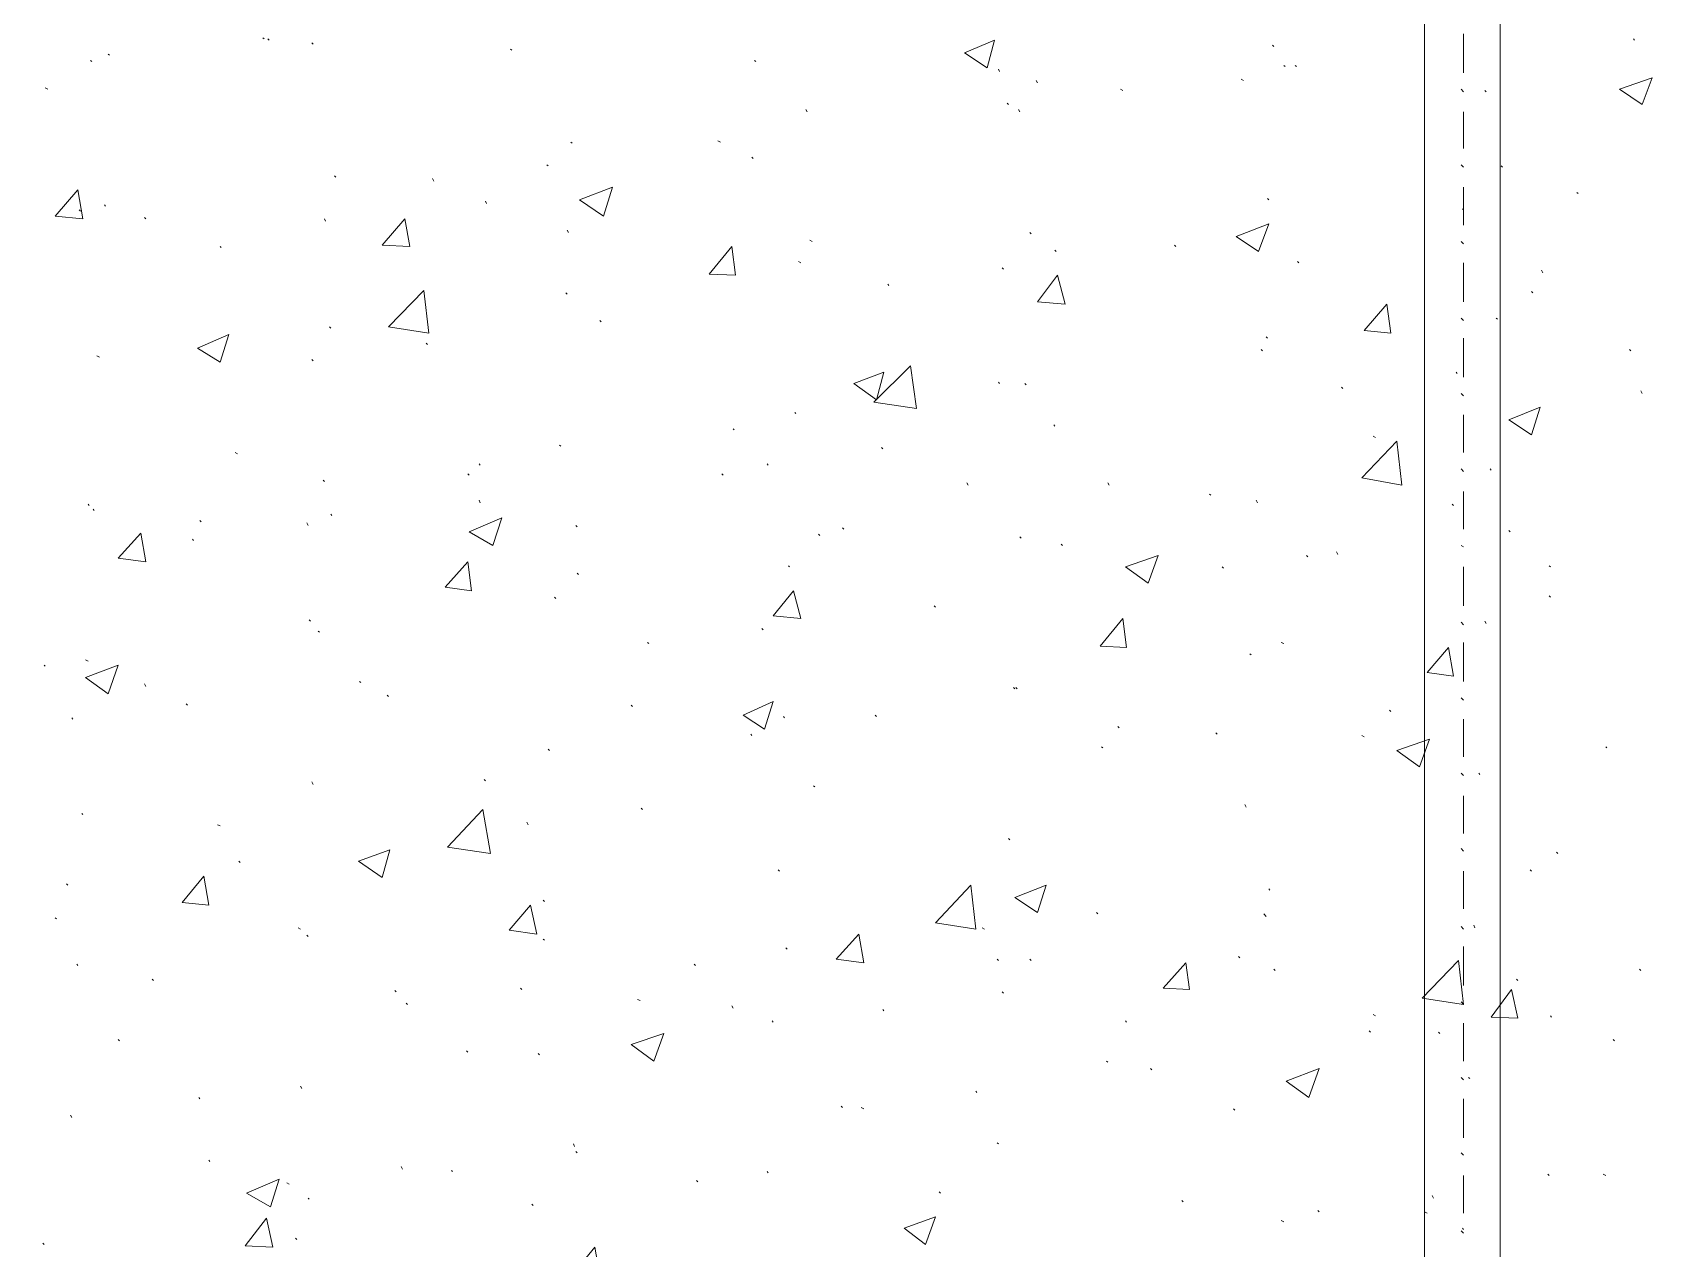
# Model space of a CAD drawing. Header units: millimetres. Extents: x 2928 to 3112, y 1220 to 1280.
# Drawn here: x 2959.367 to 2961.533, y 1257.876 to 1259.487 of the extents above; entities that cross this region are included whole.
import ezdxf

# ---------------------------------------------------------------- set-up
doc = ezdxf.new("R2010")
doc.units = ezdxf.units.MM

msp = doc.modelspace()

# ---------------------------------------------------------------- linework, layer by layer
at = {"color": 253, "linetype": 'Continuous', "lineweight": 5, "true_color": 0x9a9a9a}
for points in [[(2961.2116, 1241.9003), (2942.08633, 1241.9003), (2942.08633, 1247.74538), (2950.25144, 1247.74538), (2950.25144, 1256.61384), (2942.08633, 1256.61384), (2942.08633, 1261.45224), (2961.2116, 1261.45224), (2961.2116, 1249.1904)], [(2961.3116, 1241.9003), (2980.43854, 1241.9003), (2980.43854, 1247.74538), (2972.27343, 1247.74538), (2972.27343, 1256.61384), (2980.43854, 1256.61384), (2980.43854, 1261.45224), (2961.3116, 1261.45224), (2961.3116, 1249.1904)]]:
    msp.add_lwpolyline(points, dxfattribs=at)
at = {"color": 92, "linetype": 'Continuous', "lineweight": 13, "true_color": 0x00b800}
for points in [[(2959.67325, 1259.47888), (2959.67158, 1259.48055), (2959.67158, 1259.48055)], [(2959.46824, 1259.45721), (2959.46658, 1259.45888), (2959.46658, 1259.45888)], [(2959.67991, 1259.47721), (2959.67825, 1259.47888), (2959.67825, 1259.47888)], [(2959.73825, 1259.47221), (2959.73658, 1259.47388), (2959.73658, 1259.47388)], [(2960.00158, 1259.46388), (2959.99992, 1259.46555), (2959.99992, 1259.46555)], [(2960.60159, 1259.46055), (2960.64159, 1259.47721), (2960.64159, 1259.47721)], [(2960.60159, 1259.46055), (2960.63159, 1259.44055), (2960.63159, 1259.44055)], [(2960.63159, 1259.44055), (2960.64159, 1259.47721), (2960.64159, 1259.47721)], [(2961.0116, 1259.46888), (2961.00993, 1259.47055), (2961.00993, 1259.47055)], [(2961.48994, 1259.47721), (2961.48827, 1259.47888), (2961.48827, 1259.47888)], [(2959.44491, 1259.44888), (2959.44324, 1259.45055), (2959.44324, 1259.45055)], [(2960.32492, 1259.44888), (2960.32326, 1259.45055), (2960.32326, 1259.45055)], [(2960.64826, 1259.43555), (2960.64659, 1259.43888), (2960.64659, 1259.43888)], [(2961.0266, 1259.44221), (2961.02493, 1259.44388), (2961.02493, 1259.44388)], [(2961.0416, 1259.44221), (2961.03993, 1259.44388), (2961.03993, 1259.44388)], [(2960.69826, 1259.42055), (2960.69659, 1259.42388), (2960.69659, 1259.42388)], [(2960.9716, 1259.42388), (2960.96826, 1259.42555), (2960.96826, 1259.42555)], [(2961.46994, 1259.41221), (2961.51327, 1259.42721), (2961.51327, 1259.42721)], [(2961.49994, 1259.39221), (2961.51327, 1259.42721), (2961.51327, 1259.42721)], [(2959.38658, 1259.41221), (2959.38324, 1259.41388), (2959.38324, 1259.41388)], [(2960.65993, 1259.39221), (2960.65826, 1259.39388), (2960.65826, 1259.39388)], [(2960.8116, 1259.41055), (2960.80826, 1259.41221), (2960.80826, 1259.41221)], [(2961.29327, 1259.40888), (2961.2916, 1259.41055), (2961.2916, 1259.41055)], [(2961.46994, 1259.41221), (2961.49994, 1259.39221), (2961.49994, 1259.39221)], [(2960.39326, 1259.38221), (2960.39159, 1259.38555), (2960.39159, 1259.38555)], [(2960.67493, 1259.38221), (2960.67326, 1259.38555), (2960.67326, 1259.38555)], [(2960.08159, 1259.34055), (2960.07992, 1259.34221), (2960.07992, 1259.34221)], [(2960.27825, 1259.34221), (2960.27492, 1259.34388), (2960.27492, 1259.34388)], [(2960.04992, 1259.31055), (2960.04825, 1259.31221), (2960.04825, 1259.31221)], [(2960.32159, 1259.32055), (2960.31992, 1259.32221), (2960.31992, 1259.32221)], [(2961.31494, 1259.30888), (2961.31327, 1259.31055), (2961.31327, 1259.31055)], [(2959.76825, 1259.29555), (2959.76658, 1259.29721), (2959.76658, 1259.29721)], [(2959.89825, 1259.29055), (2959.89658, 1259.29388), (2959.89658, 1259.29388)], [(2959.39658, 1259.24388), (2959.42658, 1259.27888), (2959.42658, 1259.27888)], [(2959.43324, 1259.24054), (2959.42658, 1259.27888), (2959.42658, 1259.27888)], [(2959.96825, 1259.26054), (2959.96658, 1259.26388), (2959.96658, 1259.26388)], [(2960.09159, 1259.26555), (2960.13492, 1259.28221), (2960.13492, 1259.28221)], [(2960.09159, 1259.26555), (2960.12325, 1259.24388), (2960.12325, 1259.24388)], [(2960.12325, 1259.24388), (2960.13492, 1259.28221), (2960.13492, 1259.28221)], [(2961.00493, 1259.26555), (2961.00327, 1259.26721), (2961.00327, 1259.26721)], [(2961.41494, 1259.27388), (2961.41327, 1259.27555), (2961.41327, 1259.27555)], [(2959.39658, 1259.24388), (2959.43324, 1259.24054), (2959.43324, 1259.24054)], [(2959.42991, 1259.25054), (2959.42824, 1259.25221), (2959.42824, 1259.25221)], [(2959.46324, 1259.25721), (2959.46158, 1259.25888), (2959.46158, 1259.25888)], [(2959.51658, 1259.24054), (2959.51491, 1259.24221), (2959.51491, 1259.24221)], [(2961.26327, 1259.25221), (2961.2616, 1259.25388), (2961.2616, 1259.25388)], [(2959.75491, 1259.23721), (2959.75325, 1259.24054), (2959.75325, 1259.24054)], [(2959.82992, 1259.20554), (2959.85992, 1259.24054), (2959.85992, 1259.24054)], [(2959.86658, 1259.20388), (2959.85992, 1259.24054), (2959.85992, 1259.24054)], [(2960.07659, 1259.22221), (2960.07492, 1259.22554), (2960.07492, 1259.22554)], [(2960.68993, 1259.22054), (2960.68826, 1259.22221), (2960.68826, 1259.22221)], [(2960.9616, 1259.21721), (2961.00493, 1259.23388), (2961.00493, 1259.23388)], [(2960.9916, 1259.19721), (2961.00493, 1259.23388), (2961.00493, 1259.23388)], [(2959.61658, 1259.20221), (2959.61491, 1259.20388), (2959.61491, 1259.20388)], [(2959.82992, 1259.20554), (2959.86658, 1259.20388), (2959.86658, 1259.20388)], [(2960.26325, 1259.16721), (2960.29325, 1259.20388), (2960.29325, 1259.20388)], [(2960.29826, 1259.16554), (2960.29325, 1259.20388), (2960.29325, 1259.20388)], [(2960.39992, 1259.21054), (2960.39659, 1259.21221), (2960.39659, 1259.21221)], [(2960.72326, 1259.19721), (2960.72159, 1259.19888), (2960.72159, 1259.19888)], [(2960.8816, 1259.20388), (2960.87993, 1259.20554), (2960.87993, 1259.20554)], [(2960.9616, 1259.21721), (2960.9916, 1259.19721), (2960.9916, 1259.19721)], [(2960.38492, 1259.18221), (2960.38159, 1259.18388), (2960.38159, 1259.18388)], [(2961.04493, 1259.18221), (2961.04327, 1259.18388), (2961.04327, 1259.18388)], [(2960.26325, 1259.16721), (2960.29826, 1259.16554), (2960.29826, 1259.16554)], [(2960.65326, 1259.17388), (2960.65159, 1259.17554), (2960.65159, 1259.17554)], [(2960.69826, 1259.13054), (2960.72493, 1259.16554), (2960.72493, 1259.16554)], [(2960.73493, 1259.12721), (2960.72493, 1259.16554), (2960.72493, 1259.16554)], [(2961.36827, 1259.16888), (2961.3666, 1259.17221), (2961.3666, 1259.17221)], [(2959.83825, 1259.09721), (2959.88492, 1259.14554), (2959.88492, 1259.14554)], [(2959.89158, 1259.08888), (2959.88492, 1259.14554), (2959.88492, 1259.14554)], [(2960.07492, 1259.14054), (2960.07325, 1259.14221), (2960.07325, 1259.14221)], [(2960.50159, 1259.15221), (2960.49992, 1259.15388), (2960.49992, 1259.15388)], [(2961.35494, 1259.14221), (2961.35327, 1259.14388), (2961.35327, 1259.14388)], [(2960.69826, 1259.13054), (2960.73493, 1259.12721), (2960.73493, 1259.12721)], [(2961.1316, 1259.09221), (2961.1616, 1259.12721), (2961.1616, 1259.12721)], [(2961.1666, 1259.08888), (2961.1616, 1259.12721), (2961.1616, 1259.12721)], [(2959.76158, 1259.09554), (2959.75991, 1259.09721), (2959.75991, 1259.09721)], [(2959.83825, 1259.09721), (2959.89158, 1259.08888), (2959.89158, 1259.08888)], [(2960.11992, 1259.10388), (2960.11825, 1259.10554), (2960.11825, 1259.10554)], [(2961.1316, 1259.09221), (2961.1666, 1259.08888), (2961.1666, 1259.08888)], [(2961.30827, 1259.10721), (2961.3066, 1259.10888), (2961.3066, 1259.10888)], [(2959.58491, 1259.06888), (2959.62658, 1259.08721), (2959.62658, 1259.08721)], [(2959.58491, 1259.06888), (2959.61491, 1259.05054), (2959.61491, 1259.05054)], [(2959.61491, 1259.05054), (2959.62658, 1259.08721), (2959.62658, 1259.08721)], [(2959.88992, 1259.07388), (2959.88825, 1259.07554), (2959.88825, 1259.07554)], [(2961.00327, 1259.08221), (2961.0016, 1259.08388), (2961.0016, 1259.08388)], [(2959.45491, 1259.05721), (2959.45158, 1259.05888), (2959.45158, 1259.05888)], [(2959.73825, 1259.05221), (2959.73658, 1259.05388), (2959.73658, 1259.05388)], [(2960.9966, 1259.06554), (2960.99493, 1259.06721), (2960.99493, 1259.06721)], [(2961.48494, 1259.06554), (2961.48327, 1259.06721), (2961.48327, 1259.06721)], [(2960.45492, 1259.02221), (2960.49492, 1259.03721), (2960.49492, 1259.03721)], [(2960.48159, 1258.99721), (2960.52993, 1259.04554), (2960.52993, 1259.04554)], [(2960.48492, 1259.00054), (2960.49492, 1259.03721), (2960.49492, 1259.03721)], [(2960.53826, 1258.98887), (2960.52993, 1259.04554), (2960.52993, 1259.04554)], [(2961.25494, 1259.03554), (2961.25327, 1259.03721), (2961.25327, 1259.03721)], [(2960.45492, 1259.02221), (2960.48492, 1259.00054), (2960.48492, 1259.00054)], [(2960.64826, 1259.02221), (2960.64659, 1259.02387), (2960.64659, 1259.02387)], [(2960.68326, 1259.02054), (2960.68159, 1259.02221), (2960.68159, 1259.02221)], [(2961.10327, 1259.01554), (2961.1016, 1259.01721), (2961.1016, 1259.01721)], [(2961.49994, 1259.00887), (2961.49827, 1259.01221), (2961.49827, 1259.01221)], [(2960.37826, 1258.98221), (2960.37659, 1258.98387), (2960.37659, 1258.98387)], [(2960.48159, 1258.99721), (2960.53826, 1258.98887), (2960.53826, 1258.98887)], [(2961.32327, 1258.97387), (2961.36494, 1258.99054), (2961.36494, 1258.99054)], [(2961.35327, 1258.95387), (2961.36494, 1258.99054), (2961.36494, 1258.99054)], [(2960.29659, 1258.96054), (2960.29492, 1258.96221), (2960.29492, 1258.96221)], [(2960.72159, 1258.96554), (2960.71993, 1258.96721), (2960.71993, 1258.96721)], [(2961.32327, 1258.97387), (2961.35327, 1258.95387), (2961.35327, 1258.95387)], [(2960.06659, 1258.93887), (2960.06492, 1258.94054), (2960.06492, 1258.94054)], [(2961.12827, 1258.89721), (2961.17493, 1258.94554), (2961.17493, 1258.94554)], [(2961.1466, 1258.95054), (2961.14327, 1258.95221), (2961.14327, 1258.95221)], [(2961.1816, 1258.88721), (2961.17493, 1258.94554), (2961.17493, 1258.94554)], [(2959.63825, 1258.92887), (2959.63491, 1258.93054), (2959.63491, 1258.93054)], [(2960.49326, 1258.93554), (2960.49159, 1258.93721), (2960.49159, 1258.93721)], [(2959.94492, 1258.90054), (2959.94325, 1258.90221), (2959.94325, 1258.90221)], [(2959.95992, 1258.91387), (2959.95825, 1258.91554), (2959.95825, 1258.91554)], [(2960.28159, 1258.90054), (2960.27992, 1258.90221), (2960.27992, 1258.90221)], [(2960.34159, 1258.91387), (2960.33992, 1258.91554), (2960.33992, 1258.91554)], [(2961.12827, 1258.89721), (2961.1816, 1258.88721), (2961.1816, 1258.88721)], [(2961.29994, 1258.90721), (2961.29827, 1258.90887), (2961.29827, 1258.90887)], [(2959.75325, 1258.89221), (2959.75158, 1258.89387), (2959.75158, 1258.89387)], [(2960.60659, 1258.88721), (2960.60493, 1258.89054), (2960.60493, 1258.89054)], [(2960.79326, 1258.88721), (2960.7916, 1258.89054), (2960.7916, 1258.89054)], [(2960.92826, 1258.87387), (2960.9266, 1258.87554), (2960.9266, 1258.87554)], [(2959.44158, 1258.86054), (2959.43991, 1258.86221), (2959.43991, 1258.86221)], [(2959.44824, 1258.85387), (2959.44658, 1258.85554), (2959.44658, 1258.85554)], [(2959.95992, 1258.86387), (2959.95825, 1258.86721), (2959.95825, 1258.86721)], [(2960.98993, 1258.86387), (2960.98826, 1258.86721), (2960.98826, 1258.86721)], [(2961.24994, 1258.86054), (2961.24827, 1258.86221), (2961.24827, 1258.86221)], [(2959.58991, 1258.83887), (2959.58824, 1258.84054), (2959.58824, 1258.84054)], [(2959.73158, 1258.83387), (2959.72991, 1258.83721), (2959.72991, 1258.83721)], [(2959.76325, 1258.84721), (2959.76158, 1258.84887), (2959.76158, 1258.84887)], [(2959.94492, 1258.82554), (2959.98825, 1258.84387), (2959.98825, 1258.84387)], [(2959.97658, 1258.80721), (2959.98825, 1258.84387), (2959.98825, 1258.84387)], [(2960.08825, 1258.83221), (2960.08659, 1258.83387), (2960.08659, 1258.83387)], [(2960.44159, 1258.82887), (2960.43992, 1258.83054), (2960.43992, 1258.83054)], [(2959.47991, 1258.79054), (2959.50991, 1258.82387), (2959.50991, 1258.82387)], [(2959.51658, 1258.78554), (2959.50991, 1258.82387), (2959.50991, 1258.82387)], [(2959.57991, 1258.81387), (2959.57824, 1258.81554), (2959.57824, 1258.81554)], [(2959.94492, 1258.82554), (2959.97658, 1258.80721), (2959.97658, 1258.80721)], [(2960.40992, 1258.82054), (2960.40826, 1258.82221), (2960.40826, 1258.82221)], [(2960.67659, 1258.81721), (2960.67493, 1258.81887), (2960.67493, 1258.81887)], [(2960.73159, 1258.80721), (2960.72993, 1258.80887), (2960.72993, 1258.80887)], [(2961.32494, 1258.82554), (2961.32327, 1258.82721), (2961.32327, 1258.82721)], [(2959.47991, 1258.79054), (2959.51658, 1258.78554), (2959.51658, 1258.78554)], [(2960.81493, 1258.77887), (2960.85826, 1258.79387), (2960.85826, 1258.79387)], [(2960.84493, 1258.7572), (2960.85826, 1258.79387), (2960.85826, 1258.79387)], [(2961.0566, 1258.7922), (2961.05493, 1258.79387), (2961.05493, 1258.79387)], [(2961.0966, 1258.79554), (2961.09493, 1258.79887), (2961.09493, 1258.79887)], [(2959.91325, 1258.7522), (2959.94325, 1258.78554), (2959.94325, 1258.78554)], [(2959.94825, 1258.7472), (2959.94325, 1258.78554), (2959.94325, 1258.78554)], [(2960.08992, 1258.76887), (2960.08825, 1258.77054), (2960.08825, 1258.77054)], [(2960.36992, 1258.77887), (2960.36826, 1258.78054), (2960.36826, 1258.78054)], [(2960.81493, 1258.77887), (2960.84493, 1258.7572), (2960.84493, 1258.7572)], [(2960.94493, 1258.7772), (2960.94326, 1258.77887), (2960.94326, 1258.77887)], [(2961.37827, 1258.77887), (2961.3766, 1258.78054), (2961.3766, 1258.78054)], [(2959.91325, 1258.7522), (2959.94825, 1258.7472), (2959.94825, 1258.7472)], [(2960.34826, 1258.71387), (2960.37492, 1258.7472), (2960.37492, 1258.7472)], [(2960.38492, 1258.71054), (2960.37492, 1258.7472), (2960.37492, 1258.7472)], [(2960.05992, 1258.7372), (2960.05825, 1258.73887), (2960.05825, 1258.73887)], [(2960.56326, 1258.72554), (2960.56159, 1258.7272), (2960.56159, 1258.7272)], [(2961.37827, 1258.73887), (2961.3766, 1258.74054), (2961.3766, 1258.74054)], [(2959.73491, 1258.7072), (2959.73325, 1258.70887), (2959.73325, 1258.70887)], [(2960.34826, 1258.71387), (2960.38492, 1258.71054), (2960.38492, 1258.71054)], [(2960.7816, 1258.67387), (2960.8116, 1258.71054), (2960.8116, 1258.71054)], [(2960.8166, 1258.6722), (2960.8116, 1258.71054), (2960.8116, 1258.71054)], [(2961.29327, 1258.70387), (2961.2916, 1258.7072), (2961.2916, 1258.7072)], [(2959.74658, 1258.6922), (2959.74491, 1258.69387), (2959.74491, 1258.69387)], [(2960.18325, 1258.6772), (2960.18159, 1258.67887), (2960.18159, 1258.67887)], [(2960.33492, 1258.69554), (2960.33326, 1258.6972), (2960.33326, 1258.6972)], [(2961.02493, 1258.6772), (2961.0216, 1258.67887), (2961.0216, 1258.67887)], [(2960.7816, 1258.67387), (2960.8166, 1258.6722), (2960.8166, 1258.6722)], [(2960.9816, 1258.6622), (2960.97993, 1258.66387), (2960.97993, 1258.66387)], [(2961.21493, 1258.63887), (2961.24327, 1258.6722), (2961.24327, 1258.6722)], [(2961.24994, 1258.63387), (2961.24327, 1258.6722), (2961.24327, 1258.6722)], [(2959.38324, 1258.6472), (2959.38158, 1258.64887), (2959.38158, 1258.64887)], [(2959.43991, 1258.65387), (2959.43658, 1258.65554), (2959.43658, 1258.65554)], [(2959.43658, 1258.6322), (2959.47991, 1258.64887), (2959.47991, 1258.64887)], [(2959.46658, 1258.61054), (2959.47991, 1258.64887), (2959.47991, 1258.64887)], [(2961.21493, 1258.63887), (2961.24994, 1258.63387), (2961.24994, 1258.63387)], [(2959.43658, 1258.6322), (2959.46658, 1258.61054), (2959.46658, 1258.61054)], [(2959.51658, 1258.62054), (2959.51491, 1258.62387), (2959.51491, 1258.62387)], [(2959.80158, 1258.62554), (2959.79991, 1258.6272), (2959.79991, 1258.6272)], [(2960.66826, 1258.6172), (2960.66659, 1258.61887), (2960.66659, 1258.61887)], [(2960.67159, 1258.6172), (2960.66993, 1258.61887), (2960.66993, 1258.61887)], [(2959.57158, 1258.59554), (2959.56991, 1258.5972), (2959.56991, 1258.5972)], [(2959.83825, 1258.6072), (2959.83658, 1258.60887), (2959.83658, 1258.60887)], [(2960.16159, 1258.59387), (2960.15992, 1258.59554), (2960.15992, 1258.59554)], [(2960.30826, 1258.5822), (2960.34826, 1258.60054), (2960.34826, 1258.60054)], [(2960.33659, 1258.56387), (2960.34826, 1258.60054), (2960.34826, 1258.60054)], [(2959.41991, 1258.5772), (2959.41824, 1258.57887), (2959.41824, 1258.57887)], [(2960.30826, 1258.5822), (2960.33659, 1258.56387), (2960.33659, 1258.56387)], [(2960.36326, 1258.57887), (2960.36159, 1258.58054), (2960.36159, 1258.58054)], [(2960.48492, 1258.58054), (2960.48326, 1258.5822), (2960.48326, 1258.5822)], [(2961.1666, 1258.5872), (2961.16493, 1258.58887), (2961.16493, 1258.58887)], [(2960.31992, 1258.55553), (2960.31826, 1258.5572), (2960.31826, 1258.5572)], [(2960.8066, 1258.56554), (2960.80493, 1258.5672), (2960.80493, 1258.5672)], [(2960.9366, 1258.5572), (2960.93493, 1258.55887), (2960.93493, 1258.55887)], [(2961.1316, 1258.55387), (2961.12827, 1258.55553), (2961.12827, 1258.55553)], [(2961.17493, 1258.53553), (2961.21827, 1258.55053), (2961.21827, 1258.55053)], [(2961.20493, 1258.51387), (2961.21827, 1258.55053), (2961.21827, 1258.55053)], [(2960.05158, 1258.53553), (2960.04992, 1258.5372), (2960.04992, 1258.5372)], [(2960.78493, 1258.53887), (2960.78326, 1258.54053), (2960.78326, 1258.54053)], [(2961.17493, 1258.53553), (2961.20493, 1258.51387), (2961.20493, 1258.51387)], [(2961.45327, 1258.53887), (2961.4516, 1258.54053), (2961.4516, 1258.54053)], [(2961.28494, 1258.50387), (2961.28327, 1258.50553), (2961.28327, 1258.50553)], [(2959.73825, 1258.49053), (2959.73658, 1258.49387), (2959.73658, 1258.49387)], [(2959.96658, 1258.49553), (2959.96492, 1258.4972), (2959.96492, 1258.4972)], [(2960.40326, 1258.4872), (2960.40159, 1258.48887), (2960.40159, 1258.48887)], [(2960.97493, 1258.46053), (2960.97326, 1258.46387), (2960.97326, 1258.46387)], [(2959.43324, 1258.45053), (2959.43158, 1258.4522), (2959.43158, 1258.4522)], [(2959.91658, 1258.4072), (2959.96325, 1258.4572), (2959.96325, 1258.4572)], [(2959.97325, 1258.39887), (2959.96325, 1258.4572), (2959.96325, 1258.4572)], [(2960.02325, 1258.4372), (2960.02158, 1258.44053), (2960.02158, 1258.44053)], [(2960.17492, 1258.4572), (2960.17325, 1258.45887), (2960.17325, 1258.45887)], [(2959.61491, 1258.43553), (2959.61158, 1258.4372), (2959.61158, 1258.4372)], [(2960.66159, 1258.4172), (2960.65993, 1258.41887), (2960.65993, 1258.41887)], [(2959.79825, 1258.38887), (2959.83992, 1258.40387), (2959.83992, 1258.40387)], [(2959.82992, 1258.3672), (2959.83992, 1258.40387), (2959.83992, 1258.40387)], [(2959.91658, 1258.4072), (2959.97325, 1258.39887), (2959.97325, 1258.39887)], [(2961.38827, 1258.39887), (2961.3866, 1258.40053), (2961.3866, 1258.40053)], [(2959.64158, 1258.3872), (2959.63991, 1258.38887), (2959.63991, 1258.38887)], [(2959.79825, 1258.38887), (2959.82992, 1258.3672), (2959.82992, 1258.3672)], [(2960.35659, 1258.37553), (2960.35492, 1258.3772), (2960.35492, 1258.3772)], [(2961.35327, 1258.37553), (2961.3516, 1258.3772), (2961.3516, 1258.3772)], [(2959.41324, 1258.3572), (2959.41158, 1258.35887), (2959.41158, 1258.35887)], [(2959.56491, 1258.33387), (2959.59324, 1258.36887), (2959.59324, 1258.36887)], [(2959.59991, 1258.33053), (2959.59324, 1258.36887), (2959.59324, 1258.36887)], [(2960.56326, 1258.3072), (2960.60993, 1258.3572), (2960.60993, 1258.3572)], [(2960.61659, 1258.29886), (2960.60993, 1258.3572), (2960.60993, 1258.3572)], [(2960.66826, 1258.34053), (2960.70993, 1258.3572), (2960.70993, 1258.3572)], [(2960.69826, 1258.32053), (2960.70993, 1258.3572), (2960.70993, 1258.3572)], [(2959.56491, 1258.33387), (2959.59991, 1258.33053), (2959.59991, 1258.33053)], [(2960.04492, 1258.33553), (2960.04325, 1258.3372), (2960.04325, 1258.3372)], [(2960.66826, 1258.34053), (2960.69826, 1258.32053), (2960.69826, 1258.32053)], [(2961.0066, 1258.35053), (2961.00493, 1258.3522), (2961.00493, 1258.3522)], [(2959.39824, 1258.3122), (2959.39658, 1258.31386), (2959.39658, 1258.31386)], [(2959.99825, 1258.2972), (2960.02658, 1258.33053), (2960.02658, 1258.33053)], [(2960.03492, 1258.2922), (2960.02658, 1258.33053), (2960.02658, 1258.33053)], [(2960.77826, 1258.31886), (2960.7766, 1258.32053), (2960.7766, 1258.32053)], [(2961.0016, 1258.31553), (2960.99827, 1258.31886), (2960.99827, 1258.31886)], [(2959.72158, 1258.29886), (2959.71825, 1258.30053), (2959.71825, 1258.30053)], [(2959.73158, 1258.28886), (2959.72991, 1258.29053), (2959.72991, 1258.29053)], [(2959.99825, 1258.2972), (2960.03492, 1258.2922), (2960.03492, 1258.2922)], [(2960.43159, 1258.25886), (2960.46159, 1258.2922), (2960.46159, 1258.2922)], [(2960.46826, 1258.25386), (2960.46159, 1258.2922), (2960.46159, 1258.2922)], [(2960.56326, 1258.3072), (2960.61659, 1258.29886), (2960.61659, 1258.29886)], [(2960.62826, 1258.29886), (2960.62493, 1258.30053), (2960.62493, 1258.30053)], [(2961.27827, 1258.30053), (2961.2766, 1258.30386), (2961.2766, 1258.30386)], [(2960.04492, 1258.28386), (2960.04325, 1258.28553), (2960.04325, 1258.28553)], [(2960.36659, 1258.2722), (2960.36492, 1258.27386), (2960.36492, 1258.27386)], [(2959.42658, 1258.25053), (2959.42491, 1258.2522), (2959.42491, 1258.2522)], [(2960.24492, 1258.25053), (2960.24325, 1258.2522), (2960.24325, 1258.2522)], [(2960.43159, 1258.25886), (2960.46826, 1258.25386), (2960.46826, 1258.25386)], [(2960.64659, 1258.2572), (2960.64493, 1258.25886), (2960.64493, 1258.25886)], [(2960.68993, 1258.2572), (2960.68826, 1258.25886), (2960.68826, 1258.25886)], [(2960.86493, 1258.22053), (2960.89493, 1258.25386), (2960.89493, 1258.25386)], [(2960.89993, 1258.21886), (2960.89493, 1258.25386), (2960.89493, 1258.25386)], [(2960.9666, 1258.26053), (2960.96493, 1258.2622), (2960.96493, 1258.2622)], [(2961.01327, 1258.24386), (2961.0116, 1258.24553), (2961.0116, 1258.24553)], [(2961.20827, 1258.2072), (2961.2566, 1258.2572), (2961.2566, 1258.2572)], [(2961.26327, 1258.19886), (2961.2566, 1258.2572), (2961.2566, 1258.2572)], [(2961.49827, 1258.24386), (2961.49661, 1258.24553), (2961.49661, 1258.24553)], [(2959.52658, 1258.23053), (2959.52491, 1258.2322), (2959.52491, 1258.2322)], [(2961.33494, 1258.23053), (2961.33327, 1258.2322), (2961.33327, 1258.2322)], [(2959.84825, 1258.21553), (2959.84658, 1258.2172), (2959.84658, 1258.2172)], [(2960.01492, 1258.21886), (2960.01325, 1258.22053), (2960.01325, 1258.22053)], [(2960.17159, 1258.20386), (2960.16825, 1258.20553), (2960.16825, 1258.20553)], [(2960.65326, 1258.21386), (2960.65159, 1258.21553), (2960.65159, 1258.21553)], [(2960.86493, 1258.22053), (2960.89993, 1258.21886), (2960.89993, 1258.21886)], [(2961.20827, 1258.2072), (2961.26327, 1258.19886), (2961.26327, 1258.19886)], [(2961.29994, 1258.1822), (2961.3266, 1258.21886), (2961.3266, 1258.21886)], [(2961.33494, 1258.18053), (2961.3266, 1258.21886), (2961.3266, 1258.21886)], [(2959.86325, 1258.19886), (2959.86158, 1258.20053), (2959.86158, 1258.20053)], [(2960.29492, 1258.19386), (2960.29325, 1258.1972), (2960.29325, 1258.1972)], [(2960.49492, 1258.19053), (2960.49326, 1258.1922), (2960.49326, 1258.1922)], [(2961.1466, 1258.18386), (2961.14327, 1258.18553), (2961.14327, 1258.18553)], [(2961.29994, 1258.1822), (2961.33494, 1258.18053), (2961.33494, 1258.18053)], [(2961.37994, 1258.1822), (2961.37827, 1258.18386), (2961.37827, 1258.18386)], [(2960.15992, 1258.14553), (2960.20325, 1258.16053), (2960.20325, 1258.16053)], [(2960.18992, 1258.12386), (2960.20325, 1258.16053), (2960.20325, 1258.16053)], [(2960.34826, 1258.17553), (2960.34659, 1258.1772), (2960.34659, 1258.1772)], [(2960.8166, 1258.17553), (2960.81493, 1258.1772), (2960.81493, 1258.1772)], [(2961.13993, 1258.1622), (2961.13827, 1258.16386), (2961.13827, 1258.16386)], [(2961.2316, 1258.16053), (2961.22994, 1258.1622), (2961.22994, 1258.1622)], [(2959.48158, 1258.15053), (2959.47991, 1258.1522), (2959.47991, 1258.1522)], [(2959.94325, 1258.13553), (2959.94158, 1258.1372), (2959.94158, 1258.1372)], [(2960.15992, 1258.14553), (2960.18992, 1258.12386), (2960.18992, 1258.12386)], [(2961.46327, 1258.15053), (2961.46161, 1258.1522), (2961.46161, 1258.1522)], [(2960.03825, 1258.1322), (2960.03658, 1258.13386), (2960.03658, 1258.13386)], [(2960.7916, 1258.1222), (2960.78993, 1258.12386), (2960.78993, 1258.12386)], [(2960.84993, 1258.1122), (2960.84826, 1258.11386), (2960.84826, 1258.11386)], [(2961.02827, 1258.0972), (2961.0716, 1258.11386), (2961.0716, 1258.11386)], [(2961.02827, 1258.0972), (2961.05827, 1258.07553), (2961.05827, 1258.07553)], [(2961.05827, 1258.07553), (2961.0716, 1258.11386), (2961.0716, 1258.11386)], [(2961.2716, 1258.10053), (2961.26994, 1258.1022), (2961.26994, 1258.1022)], [(2959.58824, 1258.07386), (2959.58658, 1258.07553), (2959.58658, 1258.07553)], [(2959.72325, 1258.08719), (2959.72158, 1258.09053), (2959.72158, 1258.09053)], [(2960.61826, 1258.08219), (2960.61659, 1258.08386), (2960.61659, 1258.08386)], [(2959.41824, 1258.04886), (2959.41658, 1258.05219), (2959.41658, 1258.05219)], [(2960.43992, 1258.06219), (2960.43826, 1258.06386), (2960.43826, 1258.06386)], [(2960.46826, 1258.06053), (2960.46492, 1258.06219), (2960.46492, 1258.06219)], [(2960.95993, 1258.05886), (2960.95826, 1258.06053), (2960.95826, 1258.06053)], [(2960.08492, 1258.01053), (2960.08325, 1258.01386), (2960.08325, 1258.01386)], [(2960.64659, 1258.01386), (2960.64493, 1258.01553), (2960.64493, 1258.01553)], [(2959.60158, 1257.99053), (2959.59991, 1257.99219), (2959.59991, 1257.99219)], [(2960.08825, 1258.00219), (2960.08659, 1258.00386), (2960.08659, 1258.00386)], [(2959.64991, 1257.94886), (2959.69325, 1257.96719), (2959.69325, 1257.96719)], [(2959.68158, 1257.93053), (2959.69325, 1257.96719), (2959.69325, 1257.96719)], [(2959.85658, 1257.98053), (2959.85492, 1257.98386), (2959.85492, 1257.98386)], [(2959.92325, 1257.97719), (2959.92158, 1257.97886), (2959.92158, 1257.97886)], [(2960.24825, 1257.96386), (2960.24659, 1257.96553), (2960.24659, 1257.96553)], [(2960.34159, 1257.97553), (2960.33992, 1257.97719), (2960.33992, 1257.97719)], [(2961.3766, 1257.97219), (2961.37494, 1257.97386), (2961.37494, 1257.97386)], [(2961.4516, 1257.97219), (2961.44827, 1257.97386), (2961.44827, 1257.97386)], [(2959.64991, 1257.94886), (2959.68158, 1257.93053), (2959.68158, 1257.93053)], [(2959.70658, 1257.96053), (2959.70325, 1257.96219), (2959.70325, 1257.96219)], [(2959.73325, 1257.94053), (2959.73158, 1257.94219), (2959.73158, 1257.94219)], [(2960.56993, 1257.94886), (2960.56826, 1257.95053), (2960.56826, 1257.95053)], [(2961.22327, 1257.94219), (2961.2216, 1257.94553), (2961.2216, 1257.94553)], [(2960.02992, 1257.93219), (2960.02825, 1257.93386), (2960.02825, 1257.93386)], [(2960.8916, 1257.93719), (2960.88993, 1257.93886), (2960.88993, 1257.93886)], [(2961.0716, 1257.92386), (2961.06993, 1257.92553), (2961.06993, 1257.92553)], [(2961.21493, 1257.92219), (2961.2116, 1257.92386), (2961.2116, 1257.92386)], [(2959.64825, 1257.87886), (2959.67658, 1257.91553), (2959.67658, 1257.91553)], [(2959.68491, 1257.87719), (2959.67658, 1257.91553), (2959.67658, 1257.91553)], [(2960.52159, 1257.90219), (2960.56326, 1257.91719), (2960.56326, 1257.91719)], [(2960.52159, 1257.90219), (2960.54993, 1257.88053), (2960.54993, 1257.88053)], [(2960.54993, 1257.88053), (2960.56326, 1257.91719), (2960.56326, 1257.91719)], [(2961.02493, 1257.91053), (2961.0216, 1257.91219), (2961.0216, 1257.91219)], [(2961.26327, 1257.90053), (2961.2616, 1257.90219), (2961.2616, 1257.90219)], [(2959.38158, 1257.88053), (2959.37991, 1257.88219), (2959.37991, 1257.88219)], [(2959.64825, 1257.87886), (2959.68491, 1257.87719), (2959.68491, 1257.87719)], [(2959.71658, 1257.88719), (2959.71491, 1257.88886), (2959.71491, 1257.88886)], [(2960.08159, 1257.84052), (2960.11159, 1257.87719), (2960.11159, 1257.87719)], [(2960.11825, 1257.83886), (2960.11159, 1257.87719), (2960.11159, 1257.87719)]]:
    msp.add_lwpolyline(points, dxfattribs=at)
at = {"color": 7, "linetype": 'Continuous', "lineweight": 20, "true_color": 0x000007}
for points in [[(2961.26327, 1259.48555), (2961.26327, 1259.43388), (2961.26327, 1259.43388)], [(2961.26327, 1259.40888), (2961.25994, 1259.41221), (2961.25994, 1259.41221)], [(2961.26327, 1259.38221), (2961.26327, 1259.33388), (2961.26327, 1259.33388)], [(2961.26327, 1259.30888), (2961.25994, 1259.31221), (2961.25994, 1259.31221)], [(2961.26327, 1259.28221), (2961.26327, 1259.23221), (2961.26327, 1259.23221)], [(2961.26327, 1259.20721), (2961.25994, 1259.21054), (2961.25994, 1259.21054)], [(2961.26327, 1259.18221), (2961.26327, 1259.13054), (2961.26327, 1259.13054)], [(2961.26327, 1259.10554), (2961.25994, 1259.10888), (2961.25994, 1259.10888)], [(2961.26327, 1259.08221), (2961.26327, 1259.03054), (2961.26327, 1259.03054)], [(2961.26327, 1259.00554), (2961.25994, 1259.00887), (2961.25994, 1259.00887)], [(2961.26327, 1258.98054), (2961.26327, 1258.93054), (2961.26327, 1258.93054)], [(2961.26327, 1258.90554), (2961.25994, 1258.90887), (2961.25994, 1258.90887)], [(2961.26327, 1258.87887), (2961.26327, 1258.82887), (2961.26327, 1258.82887)], [(2961.26327, 1258.80554), (2961.25994, 1258.80721), (2961.25994, 1258.80721)], [(2961.26327, 1258.77887), (2961.26327, 1258.7272), (2961.26327, 1258.7272)], [(2961.26327, 1258.7022), (2961.25994, 1258.70554), (2961.25994, 1258.70554)], [(2961.26327, 1258.67887), (2961.26327, 1258.6272), (2961.26327, 1258.6272)], [(2961.26327, 1258.6022), (2961.25994, 1258.60554), (2961.25994, 1258.60554)], [(2961.26327, 1258.5772), (2961.26327, 1258.5272), (2961.26327, 1258.5272)], [(2961.26327, 1258.5022), (2961.25994, 1258.50553), (2961.25994, 1258.50553)], [(2961.26327, 1258.47553), (2961.26327, 1258.42553), (2961.26327, 1258.42553)], [(2961.26327, 1258.4022), (2961.25994, 1258.40553), (2961.25994, 1258.40553)], [(2961.26327, 1258.37553), (2961.26327, 1258.32553), (2961.26327, 1258.32553)], [(2961.26327, 1258.29886), (2961.25994, 1258.3022), (2961.25994, 1258.3022)], [(2961.26327, 1258.27553), (2961.26327, 1258.22386), (2961.26327, 1258.22386)], [(2961.26327, 1258.19886), (2961.25994, 1258.2022), (2961.25994, 1258.2022)], [(2961.26327, 1258.17386), (2961.26327, 1258.12386), (2961.26327, 1258.12386)], [(2961.26327, 1258.09886), (2961.25994, 1258.1022), (2961.25994, 1258.1022)], [(2961.26327, 1258.07386), (2961.26327, 1258.02219), (2961.26327, 1258.02219)], [(2961.26327, 1257.99886), (2961.25994, 1258.00219), (2961.25994, 1258.00219)], [(2961.26327, 1257.97219), (2961.26327, 1257.92219), (2961.26327, 1257.92219)], [(2961.26327, 1257.89553), (2961.25994, 1257.89886), (2961.25994, 1257.89886)]]:
    msp.add_lwpolyline(points, dxfattribs=at)

doc.saveas('drawing.dxf')
